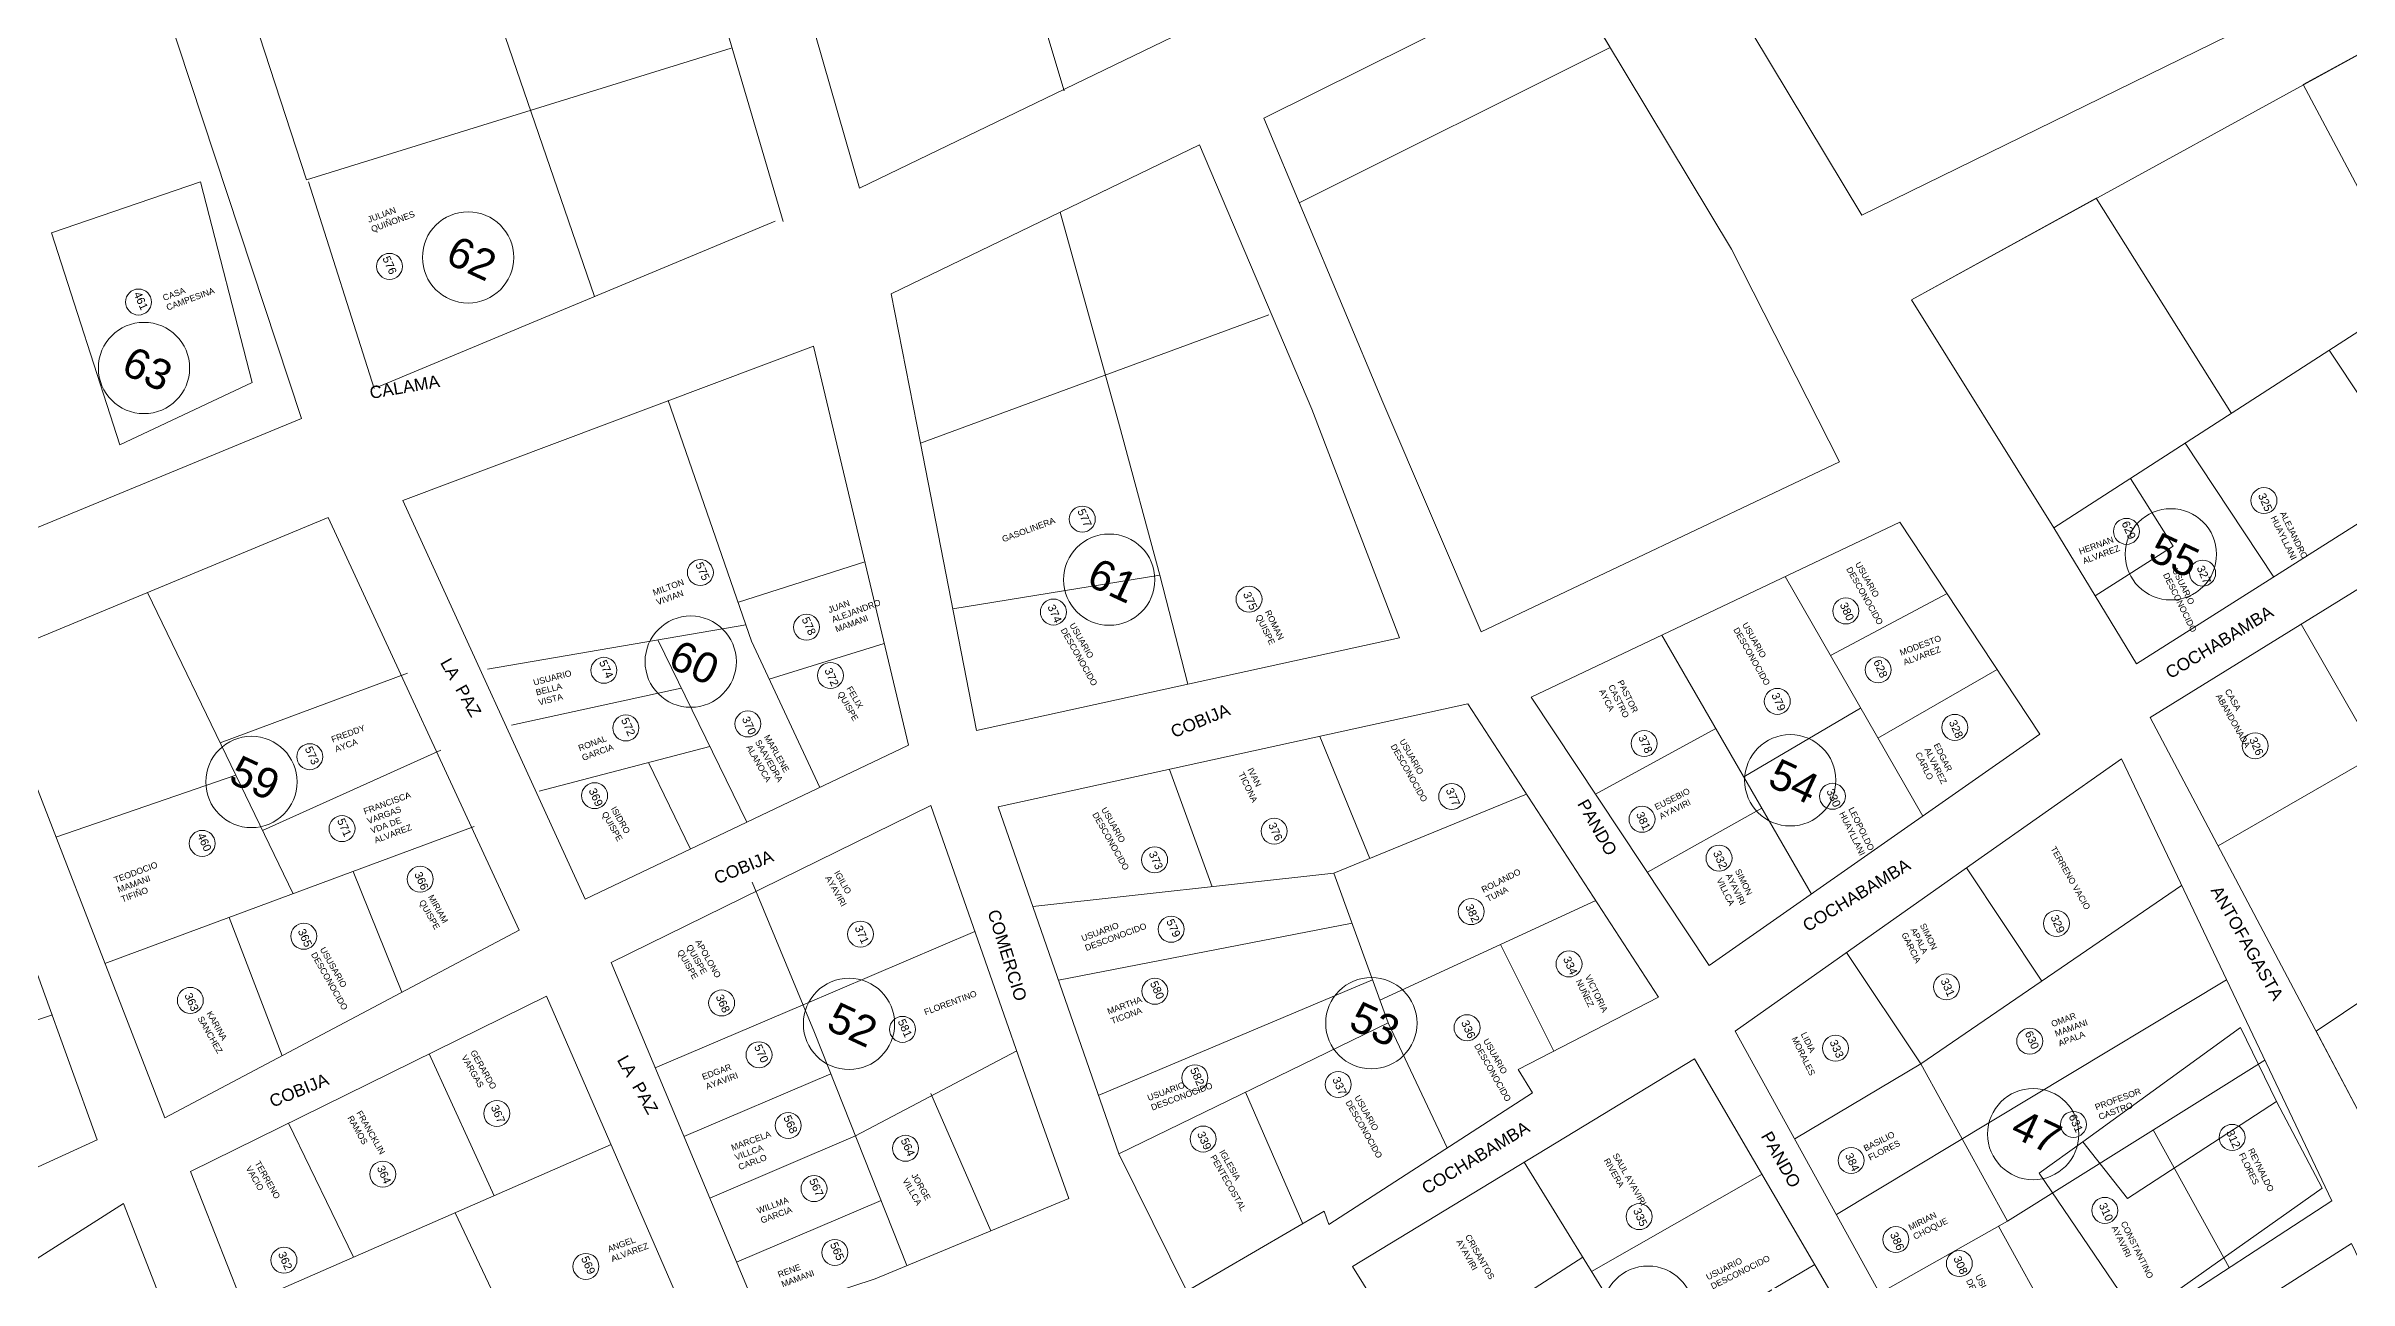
# Model space of a CAD drawing. Header units: metres. Extents: x 577726 to 579252, y 7804053 to 7806277.
# Drawn here: x 577979.3 to 578466.8, y 7805512.2 to 7805773.4 of the extents above; entities that cross this region are included whole.
import ezdxf

# ---------------------------------------------------------------- set-up
doc = ezdxf.new("R2010")
doc.units = ezdxf.units.M
doc.layers.add('CODIGOS', color=80, linetype='Continuous', lineweight=20)
doc.layers.add('V-NODE-TEXT', color=11, linetype='Continuous', lineweight=60)
doc.layers.add('perimetro edgar', color=7, linetype='Continuous')
doc.styles.get("Standard").update_dxf_attribs({"font": 'simplex.shx'})

msp = doc.modelspace()

# ---------------------------------------------------------------- linework, layer by layer
at = {"layer": 'CODIGOS', "linetype": 'Continuous', "lineweight": 5}
for p, q in [((578022.29, 7805782.27), (578034.4, 7805745.03)), ((578034.4, 7805745.03), (578124.27, 7805772.95)), ((577980.4, 7805733.87), (578011.97, 7805744.63)), ((578011.97, 7805744.63), (578022.89, 7805702.15)), ((578034.84, 7805744.67), (578048.74, 7805700.93)), ((577994.93, 7805688.96), (577980.4, 7805733.87)), ((578049.91, 7805701.41), (578133.63, 7805736.33)), ((578238.15, 7805716.48), (578164.36, 7805689.3)), ((578462.57, 7805708.98), (578481.38, 7805680.59)), ((578022.89, 7805702.15), (577994.93, 7805688.96)), ((578128.6, 7805647.41), (578110.96, 7805698.32)), ((578265.81, 7805648.1), (578247.21, 7805696.51)), ((578164.36, 7805689.3), (578176.25, 7805628.52)), ((578215.06, 7805661.37), (578206.53, 7805692.97)), ((578432.09, 7805689.31), (578450.86, 7805660.98)), ((578429.53, 7805667.53), (578420.5, 7805681.84)), ((578413.03, 7805656.99), (578429.53, 7805667.53)), ((578544.34, 7805664.75), (578439.08, 7805604.07)), ((578152.58, 7805664.22), (578125.86, 7805655.65)), ((578171.21, 7805654.29), (578215.06, 7805661.37)), ((578220.99, 7805638.3), (578215.06, 7805661.37)), ((578376.52, 7805610.37), (578347.44, 7805661.08)), ((578019.44, 7805619.07), (578000.76, 7805657.7)), ((578381.67, 7805657.5), (578357.03, 7805644.36)), ((578072.72, 7805641.52), (578127.44, 7805650.91)), ((578456.66, 7805651.03), (578472.51, 7805623.35)), ((578108.75, 7805647.7), (578127.6, 7805609.1)), ((578143.04, 7805616.45), (578128.6, 7805647.41)), ((578132.33, 7805639.41), (578156.7, 7805646.95)), ((578176.25, 7805628.52), (578265.81, 7805648.1)), ((578352.96, 7805593.9), (578321.34, 7805648.69)), ((578016.13, 7805625.91), (578055.81, 7805640.66)), ((578367.05, 7805626.89), (578392.3, 7805641.41)), ((578077.77, 7805629.62), (578113.75, 7805637.48)), ((578363.39, 7805633.26), (578338.66, 7805618.68)), ((578459.8, 7805564.86), (578558.27, 7805631.12)), ((578248.89, 7805627.27), (578259.48, 7805601.43)), ((578307.29, 7805615.01), (578332.75, 7805628.93)), ((578062.87, 7805624.38), (578025.1, 7805607.37)), ((578083.68, 7805615.66), (578119.79, 7805625.09)), ((578115.66, 7805603.42), (578106.83, 7805621.71)), ((577981.37, 7805605.92), (578019.44, 7805619.07)), ((578019.44, 7805619.07), (578031.59, 7805593.95)), ((578217.08, 7805620.29), (578226.09, 7805595.44)), ((578292.67, 7805615.07), (578251.86, 7805598.3)), ((578318.25, 7805598.51), (578342.48, 7805612.07)), ((577991.75, 7805579.18), (578069.91, 7805608.16)), ((578054.62, 7805573.14), (578044.32, 7805598.68)), ((578128.77, 7805596.42), (578141.96, 7805564.56)), ((578188.17, 7805591.23), (578251.86, 7805598.3)), ((578263.38, 7805566.63), (578251.86, 7805598.3)), ((578401.75, 7805575.49), (578385.77, 7805599.47)), ((578307.31, 7805592.51), (578261.63, 7805571.45)), ((578431.33, 7805595.7), (578376.12, 7805557.98)), ((578029.26, 7805559.69), (578018.01, 7805588.92)), ((578193.6, 7805575.64), (578255.79, 7805587.72)), ((578139.51, 7805570.48), (578175.91, 7805586)), ((578298.42, 7805560.64), (578287.13, 7805583.21)), ((578376.12, 7805557.98), (578360.42, 7805581.55)), ((578085.22, 7805572.27), (578009.85, 7805535.2)), ((578116.26, 7805500.87), (578085.22, 7805572.27)), ((578201.98, 7805551.26), (578260.08, 7805575.71)), ((578358.26, 7805526.05), (578440.84, 7805575.74)), ((577980.66, 7805568.34), (577922.74, 7805549.13)), ((578108.21, 7805557.12), (578139.51, 7805570.48)), ((578161.52, 7805515.25), (578141.96, 7805564.56)), ((578206.39, 7805538.94), (578263.38, 7805566.63)), ((578275.87, 7805540.17), (578263.38, 7805566.63)), ((578473.79, 7805538.4), (578459.8, 7805564.86)), ((578060.38, 7805560.05), (578074.14, 7805530.04)), ((578184.78, 7805560.69), (578150.63, 7805542.71)), ((578349.44, 7805542.06), (578376.12, 7805557.98)), ((578376.12, 7805557.98), (578394.47, 7805524.63)), ((578394.47, 7805524.63), (578448.93, 7805558.74)), ((578114.31, 7805542.56), (578145.42, 7805555.84)), ((578179.29, 7805522.61), (578166.54, 7805551.68)), ((578245.29, 7805524.11), (578233.16, 7805551.94)), ((578030.59, 7805545.4), (578044.37, 7805517.01)), ((578119.76, 7805529.54), (578150.63, 7805542.71)), ((578441.4, 7805514.83), (578425.33, 7805543.96)), ((578021.02, 7805506.78), (578098.88, 7805540.86)), ((578009.85, 7805535.2), (578055.99, 7805417.82)), ((578292.15, 7805537.14), (578331.85, 7805472.84)), ((578342.52, 7805534.59), (578306.44, 7805514.01)), ((578125.43, 7805515.97), (578156.05, 7805529.04)), ((578104.75, 7805444.76), (578065.86, 7805526.41)), ((578367.43, 7805509.42), (578394.47, 7805524.63)), ((578409.07, 7805493.72), (578392.6, 7805523.58)), ((578268.89, 7805494.11), (578304.57, 7805517.03)), ((578353.68, 7805515.49), (578318.34, 7805494.73))]:
    msp.add_line(p, q, dxfattribs=at)
at = {"layer": 'CODIGOS', "lineweight": 5}
for p, q in [((578336.07, 7805730.39), (578358.93, 7805685.36)), ((578283.07, 7805649.4), (578262.28, 7805697.97)), ((578358.93, 7805685.36), (578283.07, 7805649.4))]:
    msp.add_line(p, q, dxfattribs=at)
for points in [[(578363.65, 7805737.55), (578488.57, 7805798.81), (578450.83, 7805890.62), (578313.34, 7805821.17), (578363.65, 7805737.55)], [(578336.07, 7805730.39), (578300.4, 7805789.64), (578237.06, 7805758.14), (578262.28, 7805697.97)], [(578404.31, 7805671.39), (578374.12, 7805719.68), (578494.29, 7805785.65), (578494.29, 7805785.65)]]:
    msp.add_lwpolyline(points, dxfattribs=at)
at = {"layer": 'CODIGOS', "linetype": 'Continuous', "lineweight": 5}
for points in [[(578404.31, 7805671.39), (578421.75, 7805642.59), (578502.57, 7805693.78), (578485.15, 7805723.55)], [(578093.37, 7805592.81), (578054.83, 7805677.19), (578141.7, 7805709.88), (578161.83, 7805625.4)], [(578473.79, 7805538.4), (578424.7, 7805631.28), (578531, 7805696.96), (578569.88, 7805603.06)], [(578079.4, 7805586.28), (578004.42, 7805546.53), (577966.76, 7805643.59), (578038.99, 7805673.57)], [(578401.33, 7805627.73), (578331.34, 7805578.78), (578293.66, 7805635.54), (578371.7, 7805672.6)], [(577990.07, 7805541.9), (577954.91, 7805639.2), (577905.54, 7805620.19), (577931.77, 7805515.2)], [(578220.79, 7805509.86), (578249.86, 7805526.77), (578250.82, 7805523.97), (578293.91, 7805551.83), (578290.9, 7805556.76), (578320.57, 7805572.1), (578280.27, 7805634.16), (578180.82, 7805612.34), (578206.39, 7805538.94)], [(578384.82, 7805477.89), (578336.84, 7805564.89), (578387.69, 7805600.82), (578418.58, 7805622.48), (578463.1, 7805529)], [(578154.75, 7805512.44), (578195.78, 7805529.44), (578189.6, 7805546.92), (578166.58, 7805612.61), (578098.89, 7805579.4), (578130.27, 7805504.42)], [(578378.67, 7805472.67), (578328.25, 7805559.04), (578255.83, 7805515.1), (578312.25, 7805424.39)], [(577901.21, 7805482.36), (577911.46, 7805487.34), (577933.26, 7805493.17), (577965.23, 7805509.06), (577965.23, 7805509.06), (577995.64, 7805528.43), (577995.65, 7805528.43), (578042.36, 7805408.33), (577950.55, 7805365.95)], [(578431.09, 7805400.4), (578408.12, 7805436.82), (578389.11, 7805470.16), (578467.31, 7805519.91), (578502.55, 7805446.45)]]:
    msp.add_lwpolyline(points, close=True, dxfattribs=at)
for centre, radius in [((578068.62, 7805728.64), 9.66), ((578051.99, 7805726.74), 2.75), ((577998.86, 7805719.2), 2.75), ((578000.01, 7805705.23), 9.66), ((578448.76, 7805677.17), 2.75), ((578198.63, 7805673.26), 2.75), ((578429.06, 7805665.8), 9.66), ((578204.33, 7805660.43), 9.66), ((578419.65, 7805670.66), 2.75), ((578117.78, 7805661.94), 2.75), ((578435.78, 7805661.83), 2.75), ((578192.51, 7805653.59), 2.75), ((578233.92, 7805656.3), 2.75), ((578360.24, 7805653.81), 2.75), ((578115.74, 7805643.09), 9.66), ((578140.26, 7805650.36), 2.75), ((578097.37, 7805641.25), 2.75), ((578145.31, 7805640.17), 2.75), ((578367.11, 7805641.34), 2.75), ((578345.75, 7805634.68), 2.75), ((578102.01, 7805629.05), 2.75), ((578127.84, 7805629.9), 2.75), ((578383.33, 7805629.17), 2.75), ((578022.76, 7805617.62), 9.66), ((578035.1, 7805622.97), 2.75), ((578317.56, 7805625.74), 2.75), ((578348.49, 7805617.97), 9.66), ((578446.89, 7805625.28), 2.75), ((578095.4, 7805614.72), 2.75), ((578276.82, 7805614.55), 2.75), ((578357.42, 7805614.58), 2.75), ((578317.11, 7805609.72), 2.75), ((578012.33, 7805604.62), 2.75), ((578041.93, 7805607.74), 2.75), ((578239.24, 7805607.2), 2.75), ((578213.94, 7805601.14), 2.75), ((578333.41, 7805601.51), 2.75), ((578058.49, 7805597.04), 2.75), ((578280.96, 7805590.18), 2.75), ((578033.83, 7805584.96), 2.75), ((578151.69, 7805585.42), 2.75), ((578217.44, 7805586.44), 2.75), ((578404.83, 7805587.67), 2.75), ((578301.66, 7805579.1), 2.75), ((578381.56, 7805574.25), 2.75), ((578009.82, 7805571.39), 2.75), ((578122.29, 7805570.84), 2.75), ((578149.25, 7805566.42), 9.66), ((578213.98, 7805573.32), 2.75), ((578259.82, 7805566.57), 9.66), ((578160.59, 7805565.26), 2.75), ((578280.07, 7805565.61), 2.75), ((578130.2, 7805559.88), 2.75), ((578358.06, 7805561.26), 2.75), ((578399.18, 7805562.75), 2.75), ((578222.47, 7805555.02), 2.75), ((578252.81, 7805553.6), 2.75), ((578399.92, 7805543.09), 9.66), ((578074.68, 7805547.45), 2.75), ((578136.38, 7805544.9), 2.75), ((578408.44, 7805545.14), 2.75), ((578161.21, 7805540.08), 2.75), ((578224.2, 7805542.05), 2.75), ((578442.02, 7805542.4), 2.75), ((578361.37, 7805537.51), 2.75), ((578050.56, 7805534.61), 2.75), ((578141.84, 7805531.55), 2.75), ((578316.49, 7805525.62), 2.75), ((578415.07, 7805526.95), 2.75), ((578370.86, 7805520.77), 2.75), ((578029.64, 7805516.39), 2.75), ((578146.24, 7805518.04), 2.75), ((578384.28, 7805515.69), 2.75), ((578093.56, 7805515.09), 2.75), ((578318.38, 7805505.51), 9.66)]:
    msp.add_circle(centre, radius, dxfattribs=at)
at = {"layer": 'perimetro edgar', "lineweight": 5, "flags": 128}
for points, elevation in [([(578422.05, 7805504.09), (578461.07, 7805531.64), (578451.39, 7805550.02), (578443.79, 7805565.65), (578410.44, 7805541.44), (578401.16, 7805534.83)], 0.99), ([(578419.86, 7805529.43), (578451.39, 7805550.02), (578443.79, 7805565.65), (578410.44, 7805541.44)], 4.14)]:
    msp.add_lwpolyline(points, close=True, dxfattribs=dict(at, elevation=elevation))
at = {"layer": 'V-NODE-TEXT', "lineweight": 5, "flags": 128}
for points in [[(578114.04, 7805873.39), (578151.46, 7805743.32), (578238.53, 7805785.38), (578203.58, 7805898.06), (578114.04, 7805873.39)], [(578201.66, 7805897.58), (578114.04, 7805873.39), (578114.04, 7805873.39), (578201.66, 7805897.58), (578158.23, 7805885.59), (578194.82, 7805763.88)], [(578114.7, 7805871.07), (578114.04, 7805873.39), (578114.04, 7805873.39), (578114.04, 7805873.39), (578114.04, 7805873.39), (578114.04, 7805873.39), (578114.04, 7805873.39), (578114.04, 7805873.39), (578114.04, 7805873.39), (578151.46, 7805743.32), (578114.04, 7805873.39)], [(578095.4, 7805720.38), (578049, 7805855.3)], [(577959.61, 7805664.15), (578033.35, 7805694.58), (577986.31, 7805837.08), (577901.19, 7805813.82)], [(578113.97, 7805808.66), (578135.28, 7805736.21)], [(578300.4, 7805789.64), (578310.36, 7805773.1), (578244.57, 7805740.21)], [(578494.29, 7805785.65), (578457.04, 7805765.21), (578480.92, 7805720.44)], [(578164.36, 7805689.3), (578158.17, 7805720.93), (578223.45, 7805752.47), (578247.21, 7805696.51)], [(578223.45, 7805752.47), (578223.45, 7805752.47), (578193.95, 7805738.22), (578206.53, 7805692.97)], [(578374.12, 7805719.68), (578413.27, 7805741.17), (578441.87, 7805695.63)]]:
    msp.add_lwpolyline(points, dxfattribs=at)

# ---------------------------------------------------------------- texts
at = {"layer": 'CODIGOS', "linetype": 'Continuous', "lineweight": 5, "attachment_point": 1}
for s, insert, char_height, width, rotation in [('{\\fArial|b0|i0|c0|p34;JULIAN QUIÑONES}', (578047.16, 7805737.19), 1.3031, 9.584, 20.4013), ('{\\fArial|b0|i0|c0|p34;\\C7;62}', (578066.21, 7805733.48), 6.4352, 0.6435, 335.126), ('{\\fArial|b0|i0|c0|p34;576}', (578051.99, 7805729.15), 1.6941, 5.335, 294.126), ('{\\fArial|b0|i0|c0|p34;461}', (577999.33, 7805721.61), 1.6941, 5.335, 294.126), ('{\\fArial|b0|i0|c0|p34;CASA CAMPESINA}', (578003.81, 7805720.63), 1.3031, 9.8282, 20.4013), ('{\\fArial|b0|i0|c0|p34;\\C7;63}', (577997.6, 7805710.08), 6.4352, 0.6435, 335.126), ('{\\fArial|b0|i0|c0|p34;CALAMA}', (578047.58, 7805701.24), 2.6062, 32.2047, 9.8524), ('{\\fArial|b0|i0|c0|p34;577}', (578199.09, 7805675.67), 1.6941, 5.335, 294.126), ('{\\fArial|b0|i0|c0|p34;325}', (578449, 7805678.98), 1.6941, 5.335, 294.126), ('{\\fArial|b0|i0|c0|p34;ALEJANDRO HUAYLLANI}', (578453.26, 7805675.06), 1.3031, 9.8293, 296.184), ('{\\fArial|b0|i0|c0|p34;GASOLINERA}', (578181.47, 7805669.56), 1.3031, 9.584, 20.4013), ('{\\fArial|b0|i0|c0|p34;HERNAN ALVAREZ}', (578409.42, 7805666.95), 1.3031, 9.584, 20.4013), ('{\\fArial|b0|i0|c0|p34;629}', (578420.12, 7805673.07), 1.6941, 5.335, 294.126), ('{\\fArial|b0|i0|c0|p34;\\C7;55}', (578426.65, 7805670.65), 6.4352, 0.6435, 335.126), ('{\\fArial|b0|i0|c0|p34;\\C7;61}', (578201.92, 7805665.28), 6.4352, 0.6435, 335.126), ('{\\fArial|b0|i0|c0|p34;MILTON VIVIAN}', (578107.55, 7805658.24), 1.3031, 9.584, 20.4013), ('{\\fArial|b0|i0|c0|p34;575}', (578118.24, 7805664.36), 1.6941, 5.335, 294.126), ('{\\fArial|b0|i0|c0|p34;USUARIO DESCONOCIDO}', (578363.31, 7805664.4), 1.3031, 16.1023, 299.5745), ('{\\fArial|b0|i0|c0|p34;USUARIO DESCONOCIDO}', (578430.47, 7805663.02), 1.3031, 9.8293, 296.184), ('{\\fArial|b0|i0|c0|p34;327}', (578436.02, 7805663.64), 1.6941, 5.335, 294.126), ('{\\fArial|b0|i0|c0|p34;JUAN ALEJANDRO MAMANI}', (578144.65, 7805654.56), 1.3031, 9.584, 20.4013), ('{\\fArial|b0|i0|c0|p34;374}', (578192.76, 7805655.4), 1.6941, 5.335, 294.126), ('{\\fArial|b0|i0|c0|p34;375}', (578234.16, 7805658.11), 1.6941, 5.335, 294.126), ('{\\fArial|b0|i0|c0|p34;380}', (578360.48, 7805655.85), 1.6941, 5.335, 294.126), ('{\\fArial|b0|i0|c0|p34;578}', (578140.73, 7805652.77), 1.6941, 5.335, 294.126), ('{\\fArial|b0|i0|c0|p34;USUARIO DESCONOCIDO}', (578197.01, 7805651.48), 1.3031, 16.1023, 299.5745), ('{\\fArial|b0|i0|c0|p34;ROMAN QUISPE}', (578238.42, 7805654.19), 1.3031, 9.8293, 296.184), ('{\\fArial|b0|i0|c0|p34;USUARIO DESCONOCIDO}', (578339.4, 7805651.57), 1.3031, 16.1023, 299.5745), ('{\\fArial|b0|i0|c0|p34;COCHABAMBA}', (578427.59, 7805641.57), 2.6062, 32.2047, 31.4809), ('{\\fArial|b0|i0|c0|p34;\\C7;60}', (578113.32, 7805647.94), 6.4352, 0.6435, 335.126), ('{\\fArial|b0|i0|c0|p34;MODESTO ALVAREZ}', (578371.5, 7805645.53), 1.3031, 9.584, 20.4013), ('{\\fArial|b0|i0|c0|p34;LA  PAZ}', (578064.89, 7805644.17), 2.6062, 32.2047, 299.5745), ('{\\fArial|b0|i0|c0|p34;USUARIO BELLA VISTA}', (578082.27, 7805639.27), 1.3031, 9.584, 14.4877), ('{\\fArial|b0|i0|c0|p34;574}', (578097.84, 7805643.66), 1.6941, 5.335, 294.126), ('{\\fArial|b0|i0|c0|p34;372}', (578145.55, 7805641.98), 1.6941, 5.335, 294.126), ('{\\fArial|b0|i0|c0|p34;628}', (578367.58, 7805643.75), 1.6941, 5.335, 294.126), ('{\\fArial|b0|i0|c0|p34;FELIX QUISPE}', (578149.81, 7805638.06), 1.3031, 7.6371, 299.5745), ('{\\fArial|b0|i0|c0|p34;PASTOR CASTRO AYCA}', (578313.05, 7805639.37), 1.3031, 9.8293, 296.184), ('{\\fArial|b0|i0|c0|p34;379}', (578346, 7805636.73), 1.6941, 5.335, 294.126), ('{\\fArial|b0|i0|c0|p34;CASA ABANDONADA}', (578441.55, 7805637.5), 1.3031, 16.1023, 299.5745), ('{\\fArial|b0|i0|c0|p34;572}', (578102.48, 7805631.46), 1.6941, 5.335, 294.126), ('{\\fArial|b0|i0|c0|p34;370}', (578128.08, 7805631.71), 1.6941, 5.335, 294.126), ('{\\fArial|b0|i0|c0|p34;COBIJA}', (578217.03, 7805629.31), 2.6062, 32.2047, 22.3667), ('{\\fArial|b0|i0|c0|p34;328}', (578383.57, 7805630.98), 1.6941, 5.335, 294.126), ('{\\fArial|b0|i0|c0|p34;FREDDY AYCA}', (578039.49, 7805627.16), 1.3031, 9.584, 20.4013), ('{\\fArial|b0|i0|c0|p34;RONAL GARCIA}', (578091.78, 7805625.34), 1.3031, 9.584, 20.4013), ('{\\fArial|b0|i0|c0|p34;MARLENE SAAVEDRA ALANOCA}', (578132.34, 7805627.79), 1.3031, 7.6371, 299.5745), ('{\\fArial|b0|i0|c0|p34;USUARIO DESCONOCIDO}', (578266.86, 7805626.91), 1.3031, 16.1023, 299.5745), ('{\\fArial|b0|i0|c0|p34;378}', (578317.8, 7805627.79), 1.6941, 5.335, 294.126), ('{\\fArial|b0|i0|c0|p34;EDGAR ALVAREZ CARLO}', (578379.98, 7805626.02), 1.3031, 9.8293, 296.184), ('{\\fArial|b0|i0|c0|p34;326}', (578447.14, 7805627.33), 1.6941, 5.335, 294.126), ('{\\fArial|b0|i0|c0|p34;\\C7;59}', (578020.34, 7805623.5), 6.4352, 0.6435, 335.126), ('{\\fArial|b0|i0|c0|p34;573}', (578035.56, 7805625.38), 1.6941, 5.335, 294.126), ('{\\fArial|b0|i0|c0|p34;IVAN TICONA}', (578234.73, 7805620.83), 1.3031, 9.8293, 296.184), ('{\\fArial|b0|i0|c0|p34;\\C7;54}', (578346.08, 7805622.81), 6.4352, 0.6435, 335.126), ('{\\fArial|b0|i0|c0|p34;369}', (578095.64, 7805616.53), 1.6941, 5.335, 294.126), ('{\\fArial|b0|i0|c0|p34;377}', (578277.07, 7805616.6), 1.6941, 5.335, 294.126), ('{\\fArial|b0|i0|c0|p34;EUSEBIO AYAVIRI}', (578319.59, 7805612.78), 1.3031, 9.8293, 26.6743), ('{\\fArial|b0|i0|c0|p34;330}', (578357.66, 7805616.4), 1.6941, 5.335, 294.126), ('{\\fArial|b0|i0|c0|p34;FRANCISCA VARGAS VDA DE ALVAREZ}', (578046.31, 7805611.94), 1.3031, 9.584, 20.4013), ('{\\fArial|b0|i0|c0|p34;ISIDRO QUISPE}', (578099.9, 7805612.61), 1.3031, 7.6371, 299.5745), ('{\\fArial|b0|i0|c0|p34;USUARIO DESCONOCIDO}', (578203.72, 7805612.46), 1.3031, 16.1023, 299.5745), ('{\\fArial|b0|i0|c0|p34;PANDO}', (578305.59, 7805614.3), 2.6062, 32.2047, 299.5745), ('{\\fArial|b0|i0|c0|p34;381}', (578317.36, 7805611.53), 1.6941, 5.335, 294.126), ('{\\fArial|b0|i0|c0|p34;LEOPOLDO HUAYLLANI}', (578361.92, 7805612.48), 1.3031, 9.8293, 296.184), ('{\\fArial|b0|i0|c0|p34;460}', (578012.79, 7805607.03), 1.6941, 5.335, 294.126), ('{\\fArial|b0|i0|c0|p34;571}', (578042.39, 7805610.15), 1.6941, 5.335, 294.126), ('{\\fArial|b0|i0|c0|p34;376}', (578239.49, 7805609.25), 1.6941, 5.335, 294.126), ('{\\fArial|b0|i0|c0|p34;COBIJA}', (578120.36, 7805598.34), 2.6062, 32.2047, 22.3667), ('{\\fArial|b0|i0|c0|p34;373}', (578214.19, 7805603.19), 1.6941, 5.335, 294.126), ('{\\fArial|b0|i0|c0|p34;332}', (578333.65, 7805603.32), 1.6941, 5.335, 294.126), ('{\\fArial|b0|i0|c0|p34;COCHABAMBA}', (578350.78, 7805588.03), 2.6062, 32.2047, 31.4809), ('{\\fArial|b0|i0|c0|p34;TERRENO VACIO}', (578404.66, 7805604.17), 1.3031, 16.1023, 299.5745), ('{\\fArial|b0|i0|c0|p34;TEODOCIO MAMANI TIFIÑO}', (577993.48, 7805597.42), 1.3031, 9.584, 20.4013), ('{\\fArial|b0|i0|c0|p34;366}', (578058.73, 7805598.85), 1.6941, 5.335, 294.126), ('{\\fArial|b0|i0|c0|p34;IGILIO AYAVIRI}', (578147.18, 7805599.05), 1.3031, 7.6371, 299.5745), ('{\\fArial|b0|i0|c0|p34;ROLANDO TUNA}', (578282.95, 7805595.3), 1.3031, 9.8293, 26.6743), ('{\\fArial|b0|i0|c0|p34;SIMON AYAVIRI VILLCA}', (578337.91, 7805599.4), 1.3031, 9.8293, 296.184), ('{\\fArial|b0|i0|c0|p34;MIRIAM QUISPE}', (578061.22, 7805593.93), 1.3031, 7.6371, 299.5745), ('{\\fArial|b0|i0|c0|p34;382}', (578281.21, 7805592), 1.6941, 5.335, 294.126), ('{\\fArial|b0|i0|c0|p34;ANTOFAGASTA}', (578439.66, 7805595.98), 2.6062, 32.2047, 299.5745), ('{\\fArial|b0|i0|c0|p34;365}', (578034.07, 7805586.77), 1.6941, 5.335, 294.126), ('{\\fArial|b0|i0|c0|p34;371}', (578151.94, 7805587.47), 1.6941, 5.335, 294.126), ('{\\fArial|b0|i0|c0|p34;COMERCIO}', (578181.03, 7805590.89), 2.6062, 32.2047, 287.3054), ('{\\fArial|b0|i0|c0|p34;USUARIO DESCONOCIDO}', (578198.27, 7805585.08), 1.3031, 9.584, 20.4013), ('{\\fArial|b0|i0|c0|p34;579}', (578217.91, 7805588.85), 1.6941, 5.335, 294.126), ('{\\fArial|b0|i0|c0|p34;SIMON APALA GARCIA}', (578377.05, 7805587.88), 1.3031, 9.8293, 296.184), ('{\\fArial|b0|i0|c0|p34;329}', (578405.08, 7805589.72), 1.6941, 5.335, 294.126), ('{\\fArial|b0|i0|c0|p34;USUSARIO DESCONOCIDO}', (578038.33, 7805582.85), 1.3031, 7.6371, 299.5745), ('{\\fArial|b0|i0|c0|p34;APOLONO QUISPE QUISPE}', (578117.78, 7805584.46), 1.3031, 7.6371, 299.5745), ('{\\fArial|b0|i0|c0|p34;334}', (578301.9, 7805580.91), 1.6941, 5.335, 294.126), ('{\\fArial|b0|i0|c0|p34;VICTORIA NUÑEZ}', (578306.16, 7805576.99), 1.3031, 9.8293, 296.184), ('{\\fArial|b0|i0|c0|p34;363}', (578010.07, 7805573.2), 1.6941, 5.335, 294.126), ('{\\fArial|b0|i0|c0|p34;368}', (578122.54, 7805572.88), 1.6941, 5.335, 294.126), ('{\\fArial|b0|i0|c0|p34;FLORENTINO}', (578164.98, 7805569.45), 1.3031, 9.584, 20.4013), ('{\\fArial|b0|i0|c0|p34;MARTHA TICONA}', (578203.75, 7805569.61), 1.3031, 9.584, 20.4013), ('{\\fArial|b0|i0|c0|p34;580}', (578214.45, 7805575.73), 1.6941, 5.335, 294.126), ('{\\fArial|b0|i0|c0|p34;331}', (578381.8, 7805576.3), 1.6941, 5.335, 294.126), ('{\\fArial|b0|i0|c0|p34;KARINA SANCHEZ}', (578014.33, 7805569.29), 1.3031, 7.6371, 299.5745), ('{\\fArial|b0|i0|c0|p34;\\C7;52}', (578146.83, 7805571.27), 6.4352, 0.6435, 335.126), ('{\\fArial|b0|i0|c0|p34;581}', (578161.06, 7805567.67), 1.6941, 5.335, 294.126), ('{\\fArial|b0|i0|c0|p34;\\C7;53}', (578257.4, 7805571.42), 6.4352, 0.6435, 335.126), ('{\\fArial|b0|i0|c0|p34;336}', (578280.32, 7805567.42), 1.6941, 5.335, 294.126), ('{\\fArial|b0|i0|c0|p34;OMAR MAMANI APALA}', (578403.56, 7805566.95), 1.3031, 9.584, 20.4013), ('{\\fArial|b0|i0|c0|p34;570}', (578130.67, 7805562.3), 1.6941, 5.335, 294.126), ('{\\fArial|b0|i0|c0|p34;USUARIO DESCONOCIDO}', (578284.57, 7805563.5), 1.3031, 16.1023, 299.5745), ('{\\fArial|b0|i0|c0|p34;LIDIA MORALES}', (578351.85, 7805564.84), 1.3031, 9.8293, 296.184), ('{\\fArial|b0|i0|c0|p34;333}', (578358.31, 7805563.3), 1.6941, 5.335, 294.126), ('{\\fArial|b0|i0|c0|p34;630}', (578399.64, 7805565.16), 1.6941, 5.335, 294.126), ('{\\fArial|b0|i0|c0|p34;GERARDO VARGAS}', (578070.17, 7805561.08), 1.3031, 7.6371, 299.5745), ('{\\fArial|b0|i0|c0|p34;LA  PAZ}', (578102.31, 7805560.1), 2.6062, 32.2047, 299.5745), ('{\\fArial|b0|i0|c0|p34;EDGAR AYAVIRI}', (578117.97, 7805555.75), 1.3031, 9.584, 20.4013), ('{\\fArial|b0|i0|c0|p34;582}', (578222.94, 7805557.43), 1.6941, 5.335, 294.126), ('{\\fArial|b0|i0|c0|p34;COBIJA}', (578026.24, 7805551.08), 2.6062, 32.2047, 22.3667), ('{\\fArial|b0|i0|c0|p34;USUARIO DESCONOCIDO}', (578212.24, 7805551.31), 1.3031, 9.584, 20.4013), ('{\\fArial|b0|i0|c0|p34;337}', (578253.06, 7805555.41), 1.6941, 5.335, 294.126), ('{\\fArial|b0|i0|c0|p34;PROFESOR CASTRO}', (578412.83, 7805549.33), 1.3031, 9.584, 20.4013), ('{\\fArial|b0|i0|c0|p34;FRANCKLIN RAMOS}', (578046.05, 7805548.24), 1.3031, 7.6371, 299.5745), ('{\\fArial|b0|i0|c0|p34;367}', (578074.93, 7805549.5), 1.6941, 5.335, 294.126), ('{\\fArial|b0|i0|c0|p34;USUARIO DESCONOCIDO}', (578257.32, 7805551.5), 1.3031, 16.1023, 299.5745), ('{\\fArial|b0|i0|c0|p34;MARCELA VILLCA CARLO}', (578124.14, 7805540.76), 1.3031, 9.584, 20.4013), ('{\\fArial|b0|i0|c0|p34;568}', (578136.85, 7805547.31), 1.6941, 5.335, 294.126), ('{\\fArial|b0|i0|c0|p34;339}', (578224.44, 7805543.87), 1.6941, 5.335, 294.126), ('{\\fArial|b0|i0|c0|p34;COCHABAMBA}', (578270.16, 7805532.46), 2.6062, 32.2047, 31.4809), ('{\\fArial|b0|i0|c0|p34;PANDO}', (578344.47, 7805543.99), 2.6062, 32.2047, 299.5745), ('{\\fArial|b0|i0|c0|p34;BASILIO FLORES}', (578363.84, 7805540.56), 1.3031, 9.8293, 26.6743), ('{\\fArial|b0|i0|c0|p34;\\C7;47}', (578397.49, 7805548.62), 6.4352, 0.6435, 335.126), ('{\\fArial|b0|i0|c0|p34;631}', (578408.91, 7805547.55), 1.6941, 5.335, 294.126), ('{\\fArial|b0|i0|c0|p34;312}', (578442.26, 7805544.21), 1.6941, 5.335, 294.126), ('{\\fArial|b0|i0|c0|p34;564}', (578161.68, 7805542.49), 1.6941, 5.335, 294.126), ('{\\fArial|b0|i0|c0|p34;IGLESIA PENTECOSTAL}', (578228.7, 7805539.95), 1.3031, 16.1023, 299.5745), ('{\\fArial|b0|i0|c0|p34;SAUL AYAVIRI RIVERA}', (578311.98, 7805539.24), 1.3031, 16.1023, 299.5745), ('{\\fArial|b0|i0|c0|p34;384}', (578361.61, 7805539.32), 1.6941, 5.335, 294.126), ('{\\fArial|b0|i0|c0|p34;REYNALDO FLORES}', (578446.52, 7805540.29), 1.3031, 9.8293, 296.184), ('{\\fArial|b0|i0|c0|p34;TERRENO VACIO}', (578024.53, 7805537.61), 1.3031, 7.6371, 299.5745), ('{\\fArial|b0|i0|c0|p34;364}', (578050.81, 7805536.66), 1.6941, 5.335, 294.126), ('{\\fArial|b0|i0|c0|p34;567}', (578142.31, 7805533.96), 1.6941, 5.335, 294.126), ('{\\fArial|b0|i0|c0|p34;JORGE VILLCA}', (578163.53, 7805535.01), 1.3031, 7.6371, 299.5745), ('{\\fArial|b0|i0|c0|p34;WILLMA GARCIA}', (578129.6, 7805527.42), 1.3031, 9.584, 20.4013), ('{\\fArial|b0|i0|c0|p34;310}', (578415.32, 7805528.76), 1.6941, 5.335, 294.126), ('{\\fArial|b0|i0|c0|p34;335}', (578316.73, 7805527.66), 1.6941, 5.335, 294.126), ('{\\fArial|b0|i0|c0|p34;MIRIAN CHOQUE}', (578373.33, 7805523.83), 1.3031, 9.8293, 26.6743), ('{\\fArial|b0|i0|c0|p34;CONSTANTINO AYAVIRI}', (578419.57, 7805524.84), 1.3031, 9.8293, 296.184), ('{\\fArial|b0|i0|c0|p34;362}', (578029.88, 7805518.44), 1.6941, 5.335, 294.126), ('{\\fArial|b0|i0|c0|p34;ANGEL ALVAREZ}', (578097.95, 7805519.29), 1.3031, 9.584, 20.4013), ('{\\fArial|b0|i0|c0|p34;565}', (578146.71, 7805520.45), 1.6941, 5.335, 294.126), ('{\\fArial|b0|i0|c0|p34;CRISANTOS AYAVIRI}', (578280.74, 7805522.05), 1.3031, 16.1023, 299.5745), ('{\\fArial|b0|i0|c0|p34;386}', (578371.1, 7805522.58), 1.6941, 5.335, 294.126), ('{\\fArial|b0|i0|c0|p34;569}', (578094.03, 7805517.5), 1.6941, 5.335, 294.126), ('{\\fArial|b0|i0|c0|p34;RENE MAMANI}', (578134, 7805513.91), 1.3031, 9.584, 20.4013), ('{\\fArial|b0|i0|c0|p34;USUARIO DESCONOCIDO}', (578330.49, 7805513.3), 1.3031, 9.8293, 26.6743), ('{\\fArial|b0|i0|c0|p34;308}', (578384.52, 7805517.51), 1.6941, 5.335, 294.126), ('{\\fArial|b0|i0|c0|p34;USUARIO DESCONOCIDO}', (578388.78, 7805513.59), 1.3031, 9.8293, 296.184)]:
    msp.add_mtext(s, dxfattribs=dict(at, insert=insert, char_height=char_height, width=width, rotation=rotation))

doc.saveas('drawing.dxf')
